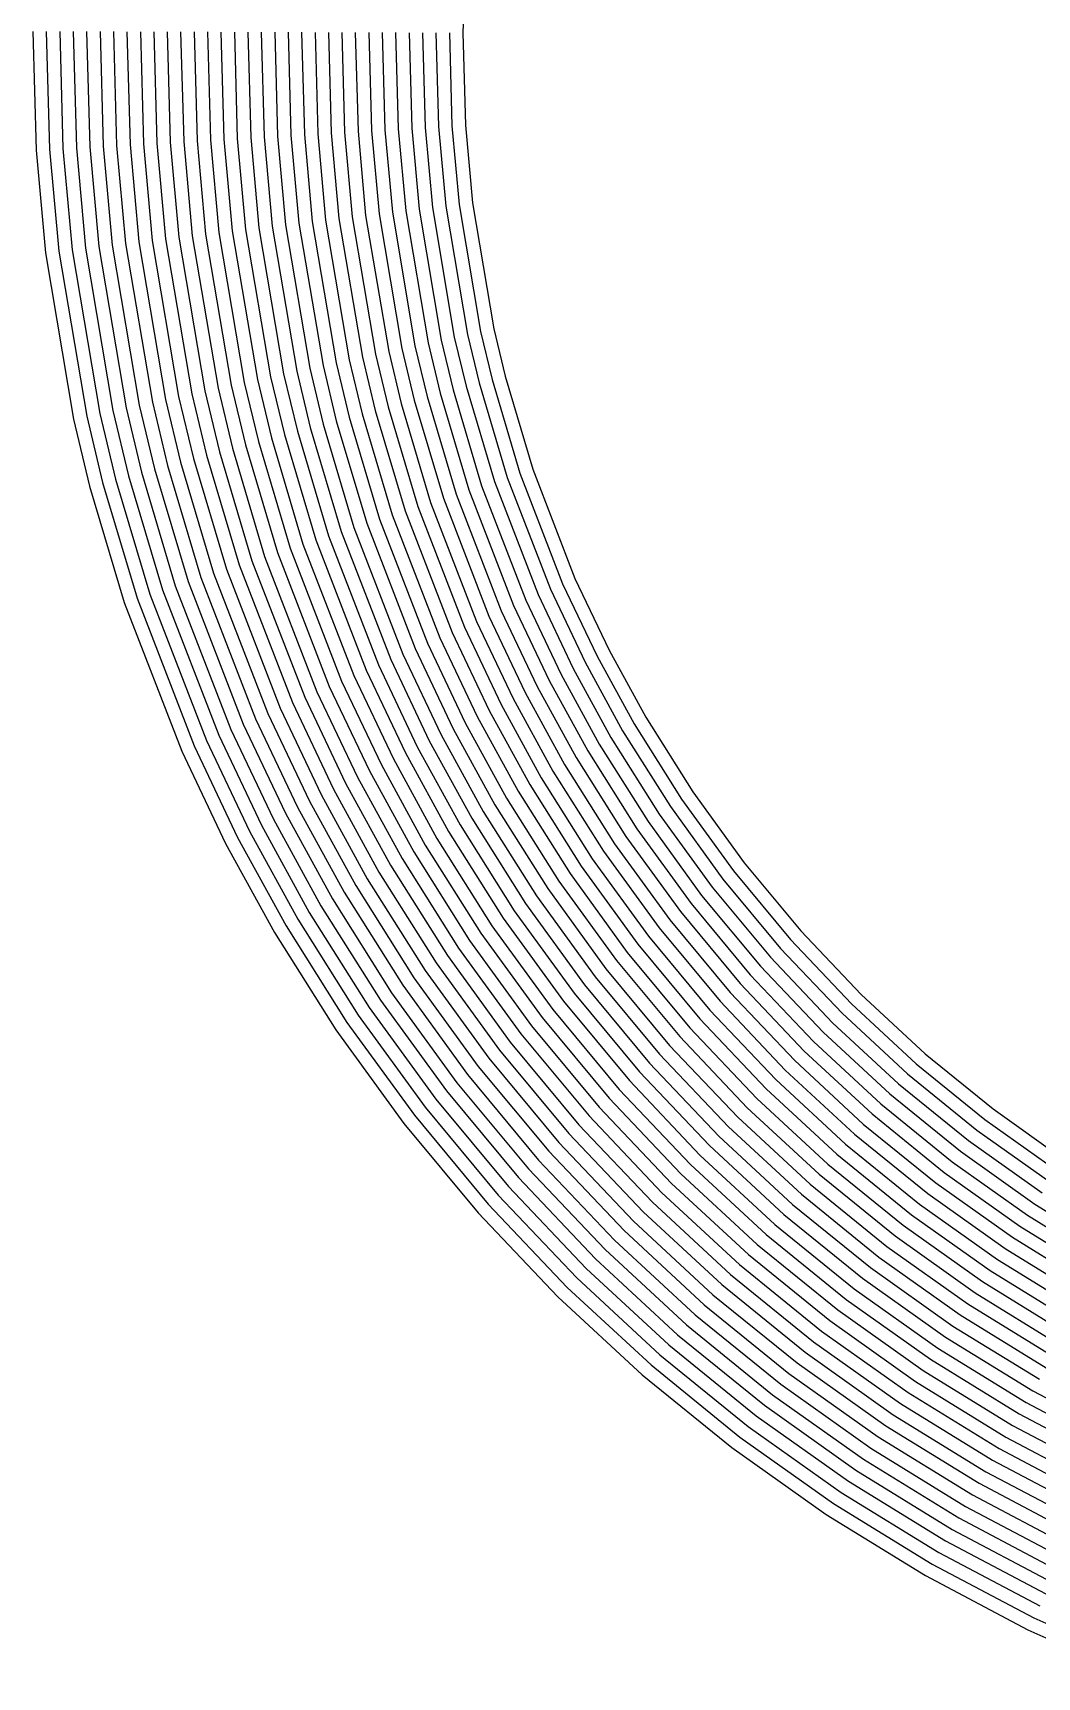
# Model space of a CAD drawing. Header units: metres. Extents: x -19 to 19, y -19.6 to 19.6.
# Drawn here: x -13.984 to -11.741, y -19.33 to -15.658 of the extents above; entities that cross this region are included whole.
import ezdxf

# ---------------------------------------------------------------- set-up
doc = ezdxf.new("R2010")
doc.units = ezdxf.units.M

msp = doc.modelspace()

# ---------------------------------------------------------------- linework, layer by layer
for p, q in [((-13.017939, -15.49101, -0.183986), (-13.023773, -15.658492, -0.2023)), ((-13.984226, -15.654987, -0.201885), (-13.976949, -15.920203, -0.231305)), ((-13.954211, -15.655096, -0.201898), (-13.946986, -15.918456, -0.231112)), ((-13.924197, -15.655206, -0.201911), (-13.917023, -15.916709, -0.230918)), ((-13.894183, -15.655315, -0.201923), (-13.88706, -15.914962, -0.230724)), ((-13.864169, -15.655425, -0.201936), (-13.857096, -15.913215, -0.230531)), ((-13.834155, -15.655534, -0.201949), (-13.827133, -15.911468, -0.230337)), ((-13.804141, -15.655644, -0.201962), (-13.79717, -15.909721, -0.230143)), ((-13.774126, -15.655753, -0.201975), (-13.767207, -15.907975, -0.229949)), ((-13.744112, -15.655863, -0.201988), (-13.737244, -15.906228, -0.229756)), ((-13.714098, -15.655973, -0.202001), (-13.70728, -15.904481, -0.229562)), ((-13.684084, -15.656082, -0.202014), (-13.677317, -15.902734, -0.229368)), ((-13.65407, -15.656192, -0.202027), (-13.647354, -15.900987, -0.229175)), ((-13.624056, -15.656301, -0.20204), (-13.617391, -15.89924, -0.228981)), ((-13.594042, -15.656411, -0.202053), (-13.587427, -15.897493, -0.228787)), ((-13.564027, -15.65652, -0.202066), (-13.557464, -15.895746, -0.228594)), ((-13.534013, -15.65663, -0.202079), (-13.527501, -15.893999, -0.2284)), ((-13.503999, -15.656739, -0.202092), (-13.497538, -15.892252, -0.228206)), ((-13.473985, -15.656849, -0.202105), (-13.467575, -15.890505, -0.228012)), ((-13.443971, -15.656958, -0.202118), (-13.437611, -15.888758, -0.227819)), ((-13.413957, -15.657068, -0.202131), (-13.407648, -15.887012, -0.227625)), ((-13.383942, -15.657177, -0.202144), (-13.377685, -15.885265, -0.227431)), ((-13.353928, -15.657287, -0.202157), (-13.347722, -15.883518, -0.227238)), ((-13.323914, -15.657396, -0.20217), (-13.317758, -15.881771, -0.227044)), ((-13.2939, -15.657506, -0.202183), (-13.287795, -15.880024, -0.22685)), ((-13.263886, -15.657615, -0.202196), (-13.257832, -15.878277, -0.226656)), ((-13.233872, -15.657725, -0.202209), (-13.227869, -15.87653, -0.226463)), ((-13.203857, -15.657835, -0.202222), (-13.197906, -15.874783, -0.226269)), ((-13.173843, -15.657944, -0.202235), (-13.167942, -15.873036, -0.226075)), ((-13.143829, -15.658054, -0.202248), (-13.137979, -15.871289, -0.225882)), ((-13.113815, -15.658163, -0.202261), (-13.108016, -15.869542, -0.225688)), ((-13.083801, -15.658273, -0.202274), (-13.078053, -15.867796, -0.225494)), ((-13.053787, -15.658382, -0.202287), (-13.048089, -15.866049, -0.225301)), ((-13.023773, -15.658492, -0.2023), (-13.018126, -15.864302, -0.225107)), ((-13.617391, -15.89924, -0.228981), (-13.598462, -16.10785, -0.25245)), ((-13.587427, -15.897493, -0.228787), (-13.568657, -16.104363, -0.252058)), ((-13.557464, -15.895746, -0.228594), (-13.538852, -16.100876, -0.251666)), ((-13.527501, -15.893999, -0.2284), (-13.509047, -16.097388, -0.251275)), ((-13.497538, -15.892252, -0.228206), (-13.479241, -16.093901, -0.250883)), ((-13.467575, -15.890505, -0.228012), (-13.449436, -16.090414, -0.250491)), ((-13.437611, -15.888758, -0.227819), (-13.419631, -16.086927, -0.250099)), ((-13.407648, -15.887012, -0.227625), (-13.389825, -16.08344, -0.249708)), ((-13.377685, -15.885265, -0.227431), (-13.36002, -16.079953, -0.249316)), ((-13.347722, -15.883518, -0.227238), (-13.330215, -16.076465, -0.248924)), ((-13.317758, -15.881771, -0.227044), (-13.300409, -16.072978, -0.248532)), ((-13.287795, -15.880024, -0.22685), (-13.270604, -16.069491, -0.248141)), ((-13.257832, -15.878277, -0.226656), (-13.240799, -16.066004, -0.247749)), ((-13.227869, -15.87653, -0.226463), (-13.210994, -16.062517, -0.247357)), ((-13.197906, -15.874783, -0.226269), (-13.181188, -16.059029, -0.246965)), ((-13.167942, -15.873036, -0.226075), (-13.151383, -16.055542, -0.246574)), ((-13.137979, -15.871289, -0.225882), (-13.121578, -16.052055, -0.246182)), ((-13.108016, -15.869542, -0.225688), (-13.091772, -16.048568, -0.24579)), ((-13.078053, -15.867796, -0.225494), (-13.061967, -16.045081, -0.245398)), ((-13.048089, -15.866049, -0.225301), (-13.032162, -16.041594, -0.245007)), ((-13.018126, -15.864302, -0.225107), (-13.002356, -16.038106, -0.244615)), ((-13.976949, -15.920203, -0.231305), (-13.956126, -16.149696, -0.257151)), ((-13.946986, -15.918456, -0.231112), (-13.926321, -16.146209, -0.256759)), ((-13.917023, -15.916709, -0.230918), (-13.896515, -16.142722, -0.256368)), ((-13.88706, -15.914962, -0.230724), (-13.86671, -16.139234, -0.255976)), ((-13.857096, -15.913215, -0.230531), (-13.836905, -16.135747, -0.255584)), ((-13.827133, -15.911468, -0.230337), (-13.8071, -16.13226, -0.255192)), ((-13.79717, -15.909721, -0.230143), (-13.777294, -16.128773, -0.2548)), ((-13.767207, -15.907975, -0.229949), (-13.747489, -16.125286, -0.254409)), ((-13.737244, -15.906228, -0.229756), (-13.717684, -16.121799, -0.254017)), ((-13.70728, -15.904481, -0.229562), (-13.687878, -16.118311, -0.253625)), ((-13.677317, -15.902734, -0.229368), (-13.658073, -16.114824, -0.253233)), ((-13.647354, -15.900987, -0.229175), (-13.628268, -16.111337, -0.252842)), ((-13.061967, -16.045081, -0.245398), (-13.013386, -16.331983, -0.277998)), ((-13.032162, -16.041594, -0.245007), (-12.984057, -16.325683, -0.277274)), ((-13.002356, -16.038106, -0.244615), (-12.954728, -16.319383, -0.27655)), ((-13.36002, -16.079953, -0.249316), (-13.306674, -16.394978, -0.28524)), ((-13.330215, -16.076465, -0.248924), (-13.277346, -16.388679, -0.284516)), ((-13.300409, -16.072978, -0.248532), (-13.248017, -16.382379, -0.283792)), ((-13.270604, -16.069491, -0.248141), (-13.218688, -16.37608, -0.283068)), ((-13.240799, -16.066004, -0.247749), (-13.189359, -16.36978, -0.282343)), ((-13.210994, -16.062517, -0.247357), (-13.16003, -16.36348, -0.281619)), ((-13.181188, -16.059029, -0.246965), (-13.130701, -16.357181, -0.280895)), ((-13.151383, -16.055542, -0.246574), (-13.101372, -16.350881, -0.280171)), ((-13.121578, -16.052055, -0.246182), (-13.072044, -16.344582, -0.279447)), ((-13.091772, -16.048568, -0.24579), (-13.042715, -16.338282, -0.278722)), ((-13.687878, -16.118311, -0.253625), (-13.629292, -16.464274, -0.293206)), ((-13.658073, -16.114824, -0.253233), (-13.599963, -16.457974, -0.292482)), ((-13.628268, -16.111337, -0.252842), (-13.570634, -16.451675, -0.291758)), ((-13.598462, -16.10785, -0.25245), (-13.541305, -16.445375, -0.291034)), ((-13.568657, -16.104363, -0.252058), (-13.511976, -16.439075, -0.29031)), ((-13.538852, -16.100876, -0.251666), (-13.482648, -16.432776, -0.289585)), ((-13.509047, -16.097388, -0.251275), (-13.453319, -16.426476, -0.288861)), ((-13.479241, -16.093901, -0.250883), (-13.42399, -16.420177, -0.288137)), ((-13.449436, -16.090414, -0.250491), (-13.394661, -16.413877, -0.287413)), ((-13.419631, -16.086927, -0.250099), (-13.365332, -16.407577, -0.286689)), ((-13.389825, -16.08344, -0.249708), (-13.336003, -16.401278, -0.285964)), ((-13.956126, -16.149696, -0.257151), (-13.893252, -16.52097, -0.299724)), ((-13.926321, -16.146209, -0.256759), (-13.863923, -16.51467, -0.299)), ((-13.896515, -16.142722, -0.256368), (-13.834594, -16.508371, -0.298276)), ((-13.86671, -16.139234, -0.255976), (-13.805265, -16.502071, -0.297552)), ((-13.836905, -16.135747, -0.255584), (-13.775936, -16.495772, -0.296827)), ((-13.8071, -16.13226, -0.255192), (-13.746607, -16.489472, -0.296103)), ((-13.777294, -16.128773, -0.2548), (-13.717278, -16.483172, -0.295379)), ((-13.747489, -16.125286, -0.254409), (-13.68795, -16.476873, -0.294655)), ((-13.717684, -16.121799, -0.254017), (-13.658621, -16.470573, -0.293931)), ((-13.042715, -16.338282, -0.278722), (-13.016472, -16.447769, -0.291319)), ((-13.013386, -16.331983, -0.277998), (-12.987474, -16.440087, -0.290429)), ((-12.984057, -16.325683, -0.277274), (-12.958477, -16.432405, -0.289538)), ((-12.954728, -16.319383, -0.27655), (-12.92948, -16.424723, -0.288648)), ((-13.218688, -16.37608, -0.283068), (-13.190456, -16.49386, -0.296662)), ((-13.189359, -16.36978, -0.282343), (-13.161458, -16.486178, -0.295771)), ((-13.16003, -16.36348, -0.281619), (-13.132461, -16.478496, -0.294881)), ((-13.130701, -16.357181, -0.280895), (-13.103464, -16.470814, -0.29399)), ((-13.101372, -16.350881, -0.280171), (-13.074466, -16.463132, -0.2931)), ((-13.072044, -16.344582, -0.279447), (-13.045469, -16.455451, -0.292209)), ((-13.365332, -16.407577, -0.286689), (-13.335442, -16.532269, -0.301114)), ((-13.336003, -16.401278, -0.285964), (-13.306445, -16.524587, -0.300223)), ((-13.306674, -16.394978, -0.28524), (-13.277448, -16.516906, -0.299333)), ((-13.277346, -16.388679, -0.284516), (-13.24845, -16.509224, -0.298442)), ((-13.248017, -16.382379, -0.283792), (-13.219453, -16.501542, -0.297552)), ((-13.541305, -16.445375, -0.291034), (-13.509426, -16.578361, -0.306456)), ((-13.511976, -16.439075, -0.29031), (-13.480429, -16.570679, -0.305566)), ((-13.482648, -16.432776, -0.289585), (-13.451432, -16.562997, -0.304675)), ((-13.453319, -16.426476, -0.288861), (-13.422434, -16.555315, -0.303785)), ((-13.42399, -16.420177, -0.288137), (-13.393437, -16.547633, -0.302894)), ((-13.394661, -16.413877, -0.287413), (-13.36444, -16.539951, -0.302004)), ((-13.016472, -16.447769, -0.291319), (-12.953202, -16.660323, -0.316017)), ((-12.987474, -16.440087, -0.290429), (-12.924689, -16.651017, -0.314923)), ((-12.958477, -16.432405, -0.289538), (-12.896175, -16.641712, -0.313829)), ((-12.92948, -16.424723, -0.288648), (-12.867662, -16.632406, -0.312735)), ((-13.717278, -16.483172, -0.295379), (-13.68341, -16.624452, -0.311799)), ((-13.68795, -16.476873, -0.294655), (-13.654413, -16.61677, -0.310908)), ((-13.658621, -16.470573, -0.293931), (-13.625416, -16.609088, -0.310018)), ((-13.629292, -16.464274, -0.293206), (-13.596418, -16.601406, -0.309127)), ((-13.599963, -16.457974, -0.292482), (-13.567421, -16.593724, -0.308237)), ((-13.570634, -16.451675, -0.291758), (-13.538424, -16.586043, -0.307347)), ((-13.161458, -16.486178, -0.295771), (-13.09577, -16.706852, -0.321485)), ((-13.132461, -16.478496, -0.294881), (-13.067256, -16.697546, -0.320392)), ((-13.103464, -16.470814, -0.29399), (-13.038743, -16.68824, -0.319298)), ((-13.074466, -16.463132, -0.2931), (-13.010229, -16.678935, -0.318204)), ((-13.045469, -16.455451, -0.292209), (-12.981716, -16.669629, -0.31711)), ((-13.893252, -16.52097, -0.299724), (-13.857394, -16.670543, -0.317141)), ((-13.863923, -16.51467, -0.299), (-13.828397, -16.662861, -0.316251)), ((-13.834594, -16.508371, -0.298276), (-13.7994, -16.65518, -0.31536)), ((-13.805265, -16.502071, -0.297552), (-13.770402, -16.647498, -0.31447)), ((-13.775936, -16.495772, -0.296827), (-13.741405, -16.639816, -0.313579)), ((-13.746607, -16.489472, -0.296103), (-13.712408, -16.632134, -0.312689)), ((-13.277448, -16.516906, -0.299333), (-13.209824, -16.744075, -0.32586)), ((-13.24845, -16.509224, -0.298442), (-13.18131, -16.734769, -0.324767)), ((-13.219453, -16.501542, -0.297552), (-13.152797, -16.725463, -0.323673)), ((-13.190456, -16.49386, -0.296662), (-13.124283, -16.716157, -0.322579)), ((-13.422434, -16.555315, -0.303785), (-13.352391, -16.790603, -0.331329)), ((-13.393437, -16.547633, -0.302894), (-13.323877, -16.781298, -0.330235)), ((-13.36444, -16.539951, -0.302004), (-13.295364, -16.771992, -0.329142)), ((-13.335442, -16.532269, -0.301114), (-13.26685, -16.762686, -0.328048)), ((-13.306445, -16.524587, -0.300223), (-13.238337, -16.75338, -0.326954)), ((-13.567421, -16.593724, -0.308237), (-13.494958, -16.837132, -0.336798)), ((-13.538424, -16.586043, -0.307347), (-13.466445, -16.827826, -0.335704)), ((-13.509426, -16.578361, -0.306456), (-13.437931, -16.81852, -0.334611)), ((-13.480429, -16.570679, -0.305566), (-13.409418, -16.809215, -0.333517)), ((-13.451432, -16.562997, -0.304675), (-13.380904, -16.799909, -0.332423)), ((-13.712408, -16.632134, -0.312689), (-13.637526, -16.883661, -0.342267)), ((-13.68341, -16.624452, -0.311799), (-13.609012, -16.874355, -0.341173)), ((-13.654413, -16.61677, -0.310908), (-13.580499, -16.865049, -0.340079)), ((-13.625416, -16.609088, -0.310018), (-13.551985, -16.855743, -0.338986)), ((-13.596418, -16.601406, -0.309127), (-13.523472, -16.846438, -0.337892)), ((-12.867662, -16.632406, -0.312735), (-12.773308, -16.876845, -0.341477)), ((-13.857394, -16.670543, -0.317141), (-13.780093, -16.930189, -0.347736)), ((-13.828397, -16.662861, -0.316251), (-13.75158, -16.920884, -0.346642)), ((-13.7994, -16.65518, -0.31536), (-13.723066, -16.911578, -0.345548)), ((-13.770402, -16.647498, -0.31447), (-13.694553, -16.902272, -0.344454)), ((-13.741405, -16.639816, -0.313579), (-13.666039, -16.892966, -0.343361)), ((-12.981716, -16.669629, -0.31711), (-12.883074, -16.925073, -0.347297)), ((-12.953202, -16.660323, -0.316017), (-12.855632, -16.913015, -0.345853)), ((-12.924689, -16.651017, -0.314923), (-12.828191, -16.900958, -0.344394)), ((-12.896175, -16.641712, -0.313829), (-12.800749, -16.888902, -0.342936)), ((-13.09577, -16.706852, -0.321485), (-12.992839, -16.973309, -0.353053)), ((-13.067256, -16.697546, -0.320392), (-12.965398, -16.96125, -0.351614)), ((-13.038743, -16.68824, -0.319298), (-12.937957, -16.949191, -0.350175)), ((-13.010229, -16.678935, -0.318204), (-12.910515, -16.937132, -0.348736)), ((-13.209824, -16.744075, -0.32586), (-13.102605, -17.021544, -0.35881)), ((-13.18131, -16.734769, -0.324767), (-13.075164, -17.009485, -0.357371)), ((-13.152797, -16.725463, -0.323673), (-13.047722, -16.997426, -0.355932)), ((-13.124283, -16.716157, -0.322579), (-13.020281, -16.985368, -0.354493)), ((-13.295364, -16.771992, -0.329142), (-13.184929, -17.057721, -0.363127)), ((-13.26685, -16.762686, -0.328048), (-13.157488, -17.045662, -0.361688)), ((-13.238337, -16.75338, -0.326954), (-13.130047, -17.033603, -0.360249)), ((-13.409418, -16.809215, -0.333517), (-13.294695, -17.105956, -0.368884)), ((-13.380904, -16.799909, -0.332423), (-13.267254, -17.093898, -0.367444)), ((-13.352391, -16.790603, -0.331329), (-13.239812, -17.081839, -0.366005)), ((-13.323877, -16.781298, -0.330235), (-13.212371, -17.06978, -0.364566)), ((-13.523472, -16.846438, -0.337892), (-13.404461, -17.154192, -0.37464)), ((-13.494958, -16.837132, -0.336798), (-13.37702, -17.142133, -0.373201)), ((-13.466445, -16.827826, -0.335704), (-13.349578, -17.130074, -0.371762)), ((-13.437931, -16.81852, -0.334611), (-13.322137, -17.118015, -0.370323)), ((-13.637526, -16.883661, -0.342267), (-13.514227, -17.202428, -0.380396)), ((-13.609012, -16.874355, -0.341173), (-13.486785, -17.190369, -0.378957)), ((-13.580499, -16.865049, -0.340079), (-13.459344, -17.17831, -0.377518)), ((-13.551985, -16.855743, -0.338986), (-13.431902, -17.166251, -0.376079)), ((-12.800749, -16.888902, -0.342936), (-12.723917, -17.050674, -0.362165)), ((-12.773308, -16.876845, -0.341477), (-12.697151, -17.037195, -0.360537)), ((-13.75158, -16.920884, -0.346642), (-13.623992, -17.250663, -0.386153)), ((-13.723066, -16.911578, -0.345548), (-13.596551, -17.238604, -0.384714)), ((-13.694553, -16.902272, -0.344454), (-13.56911, -17.226545, -0.383275)), ((-13.666039, -16.892966, -0.343361), (-13.541668, -17.214486, -0.381835)), ((-12.883074, -16.925073, -0.347297), (-12.804215, -17.091112, -0.367049)), ((-12.855632, -16.913015, -0.345853), (-12.777449, -17.077632, -0.365421)), ((-12.828191, -16.900958, -0.344394), (-12.750683, -17.064153, -0.363793)), ((-13.780093, -16.930189, -0.347736), (-13.651434, -17.262722, -0.387592)), ((-12.965398, -16.96125, -0.351614), (-12.884512, -17.131549, -0.371933)), ((-12.937957, -16.949191, -0.350175), (-12.857746, -17.11807, -0.370305)), ((-12.910515, -16.937132, -0.348736), (-12.83098, -17.104591, -0.368677)), ((-13.047722, -16.997426, -0.355932), (-12.96481, -17.171986, -0.376817)), ((-13.020281, -16.985368, -0.354493), (-12.938044, -17.158507, -0.375189)), ((-12.992839, -16.973309, -0.353053), (-12.911278, -17.145028, -0.373561)), ((-13.130047, -17.033603, -0.360249), (-13.045107, -17.212423, -0.381701)), ((-13.102605, -17.021544, -0.35881), (-13.018341, -17.198944, -0.380073)), ((-13.075164, -17.009485, -0.357371), (-12.991575, -17.185465, -0.378445)), ((-12.697151, -17.037195, -0.360537), (-12.615199, -17.186789, -0.378479)), ((-13.212371, -17.06978, -0.364566), (-13.125404, -17.25286, -0.386586)), ((-13.184929, -17.057721, -0.363127), (-13.098639, -17.239381, -0.384958)), ((-13.157488, -17.045662, -0.361688), (-13.071873, -17.225902, -0.38333)), ((-12.750683, -17.064153, -0.363793), (-12.667029, -17.216847, -0.382146)), ((-12.723917, -17.050674, -0.362165), (-12.641114, -17.201818, -0.380312)), ((-13.294695, -17.105956, -0.368884), (-13.205702, -17.293297, -0.39147)), ((-13.267254, -17.093898, -0.367444), (-13.178936, -17.279818, -0.389842)), ((-13.239812, -17.081839, -0.366005), (-13.15217, -17.266339, -0.388214)), ((-12.83098, -17.104591, -0.368677), (-12.744775, -17.261935, -0.387647)), ((-12.804215, -17.091112, -0.367049), (-12.71886, -17.246906, -0.385813)), ((-12.777449, -17.077632, -0.365421), (-12.692944, -17.231877, -0.38398)), ((-13.37702, -17.142133, -0.373201), (-13.285999, -17.333734, -0.396354)), ((-13.349578, -17.130074, -0.371762), (-13.259233, -17.320255, -0.394726)), ((-13.322137, -17.118015, -0.370323), (-13.232468, -17.306776, -0.393098)), ((-12.911278, -17.145028, -0.373561), (-12.822521, -17.307023, -0.393148)), ((-12.884512, -17.131549, -0.371933), (-12.796606, -17.291994, -0.391314)), ((-12.857746, -17.11807, -0.370305), (-12.77069, -17.276964, -0.38948)), ((-13.459344, -17.17831, -0.377518), (-13.366297, -17.374171, -0.401238)), ((-13.431902, -17.166251, -0.376079), (-13.339531, -17.360692, -0.39961)), ((-13.404461, -17.154192, -0.37464), (-13.312765, -17.347213, -0.397982)), ((-12.96481, -17.171986, -0.376817), (-12.874351, -17.337081, -0.396815)), ((-12.938044, -17.158507, -0.375189), (-12.848436, -17.322052, -0.394981)), ((-13.541668, -17.214486, -0.381835), (-13.446594, -17.414609, -0.406122)), ((-13.514227, -17.202428, -0.380396), (-13.419828, -17.40113, -0.404494)), ((-13.486785, -17.190369, -0.378957), (-13.393063, -17.38765, -0.402866)), ((-13.045107, -17.212423, -0.381701), (-12.952097, -17.382169, -0.402316)), ((-13.018341, -17.198944, -0.380073), (-12.926182, -17.36714, -0.400482)), ((-12.991575, -17.185465, -0.378445), (-12.900267, -17.352111, -0.398648)), ((-12.667029, -17.216847, -0.382146), (-12.560085, -17.386441, -0.402706)), ((-12.641114, -17.201818, -0.380312), (-12.535175, -17.369822, -0.400655)), ((-12.615199, -17.186789, -0.378479), (-12.510265, -17.353202, -0.398605)), ((-13.623992, -17.250663, -0.386153), (-13.526892, -17.455046, -0.411006)), ((-13.596551, -17.238604, -0.384714), (-13.500126, -17.441567, -0.409378)), ((-13.56911, -17.226545, -0.383275), (-13.47336, -17.428088, -0.40775)), ((-13.125404, -17.25286, -0.386586), (-13.029843, -17.427257, -0.407816)), ((-13.098639, -17.239381, -0.384958), (-13.003928, -17.412228, -0.405983)), ((-13.071873, -17.225902, -0.38333), (-12.978012, -17.397198, -0.404149)), ((-12.71886, -17.246906, -0.385813), (-12.609906, -17.419681, -0.406806)), ((-12.692944, -17.231877, -0.38398), (-12.584996, -17.403061, -0.404756)), ((-13.651434, -17.262722, -0.387592), (-13.553657, -17.468525, -0.412635)), ((-13.205702, -17.293297, -0.39147), (-13.107589, -17.472345, -0.413317)), ((-13.178936, -17.279818, -0.389842), (-13.081674, -17.457315, -0.411484)), ((-13.15217, -17.266339, -0.388214), (-13.055758, -17.442286, -0.40965)), ((-12.796606, -17.291994, -0.391314), (-12.684637, -17.469541, -0.412956)), ((-12.77069, -17.276964, -0.38948), (-12.659727, -17.452921, -0.410906)), ((-12.744775, -17.261935, -0.387647), (-12.634817, -17.436301, -0.408856)), ((-13.259233, -17.320255, -0.394726), (-13.159419, -17.502403, -0.416985)), ((-13.232468, -17.306776, -0.393098), (-13.133504, -17.487374, -0.415151)), ((-12.848436, -17.322052, -0.394981), (-12.734458, -17.502781, -0.417056)), ((-12.822521, -17.307023, -0.393148), (-12.709548, -17.486161, -0.415006)), ((-13.339531, -17.360692, -0.39961), (-13.237165, -17.547491, -0.422485)), ((-13.312765, -17.347213, -0.397982), (-13.21125, -17.532462, -0.420652)), ((-13.285999, -17.333734, -0.396354), (-13.185335, -17.517432, -0.418818)), ((-12.926182, -17.36714, -0.400482), (-12.809189, -17.552641, -0.423206)), ((-12.900267, -17.352111, -0.398648), (-12.784279, -17.536021, -0.421156)), ((-12.874351, -17.337081, -0.396815), (-12.759369, -17.519401, -0.419106)), ((-12.510265, -17.353202, -0.398605), (-12.395122, -17.511818, -0.41799)), ((-13.419828, -17.40113, -0.404494), (-13.314911, -17.592579, -0.427986)), ((-13.393063, -17.38765, -0.402866), (-13.288996, -17.577549, -0.426153)), ((-13.366297, -17.374171, -0.401238), (-13.26308, -17.56252, -0.424319)), ((-12.978012, -17.397198, -0.404149), (-12.85901, -17.585881, -0.427307)), ((-12.952097, -17.382169, -0.402316), (-12.8341, -17.569261, -0.425257)), ((-12.584996, -17.403061, -0.404756), (-12.46642, -17.5664, -0.424791)), ((-12.560085, -17.386441, -0.402706), (-12.442654, -17.548206, -0.422524)), ((-12.535175, -17.369822, -0.400655), (-12.418888, -17.530012, -0.420257)), ((-13.500126, -17.441567, -0.409378), (-13.392657, -17.637666, -0.433487)), ((-13.47336, -17.428088, -0.40775), (-13.366741, -17.622637, -0.431653)), ((-13.446594, -17.414609, -0.406122), (-13.340826, -17.607608, -0.42982)), ((-13.029843, -17.427257, -0.407816), (-12.908831, -17.619121, -0.431407)), ((-13.003928, -17.412228, -0.405983), (-12.883921, -17.602501, -0.429357)), ((-12.634817, -17.436301, -0.408856), (-12.513951, -17.602787, -0.429324)), ((-12.609906, -17.419681, -0.406806), (-12.490186, -17.584593, -0.427058)), ((-13.553657, -17.468525, -0.412635), (-13.444487, -17.667725, -0.437154)), ((-13.526892, -17.455046, -0.411006), (-13.418572, -17.652696, -0.435321)), ((-13.107589, -17.472345, -0.413317), (-12.983562, -17.668981, -0.437557)), ((-13.081674, -17.457315, -0.411484), (-12.958652, -17.652361, -0.435507)), ((-13.055758, -17.442286, -0.40965), (-12.933741, -17.635741, -0.433457)), ((-12.684637, -17.469541, -0.412956), (-12.561483, -17.639174, -0.433858)), ((-12.659727, -17.452921, -0.410906), (-12.537717, -17.620981, -0.431591)), ((-13.159419, -17.502403, -0.416985), (-13.033383, -17.70222, -0.441657)), ((-13.133504, -17.487374, -0.415151), (-13.008473, -17.6856, -0.439607)), ((-12.734458, -17.502781, -0.417056), (-12.609015, -17.675562, -0.438392)), ((-12.709548, -17.486161, -0.415006), (-12.585249, -17.657368, -0.436125)), ((-12.395122, -17.511818, -0.41799), (-12.268951, -17.663604, -0.4367)), ((-13.237165, -17.547491, -0.422485), (-13.108114, -17.75208, -0.447808)), ((-13.21125, -17.532462, -0.420652), (-13.083204, -17.73546, -0.445758)), ((-13.185335, -17.517432, -0.418818), (-13.058293, -17.71884, -0.443707)), ((-12.784279, -17.536021, -0.421156), (-12.656546, -17.711949, -0.442926)), ((-12.759369, -17.519401, -0.419106), (-12.63278, -17.693755, -0.440659)), ((-12.442654, -17.548206, -0.422524), (-12.313985, -17.70299, -0.441655)), ((-12.418888, -17.530012, -0.420257), (-12.291468, -17.683297, -0.439178)), ((-13.288996, -17.577549, -0.426153), (-13.157935, -17.78532, -0.451908)), ((-13.26308, -17.56252, -0.424319), (-13.133024, -17.7687, -0.449858)), ((-12.85901, -17.585881, -0.427307), (-12.727844, -17.76653, -0.449727)), ((-12.8341, -17.569261, -0.425257), (-12.704078, -17.748337, -0.44746)), ((-12.809189, -17.552641, -0.423206), (-12.680312, -17.730143, -0.445193)), ((-12.490186, -17.584593, -0.427058), (-12.359019, -17.742376, -0.44661)), ((-12.46642, -17.5664, -0.424791), (-12.336502, -17.722683, -0.444132)), ((-13.366741, -17.622637, -0.431653), (-13.232666, -17.83518, -0.458058)), ((-13.340826, -17.607608, -0.42982), (-13.207756, -17.81856, -0.456008)), ((-13.314911, -17.592579, -0.427986), (-13.182845, -17.80194, -0.453958)), ((-12.908831, -17.619121, -0.431407), (-12.775375, -17.802918, -0.454261)), ((-12.883921, -17.602501, -0.429357), (-12.751609, -17.784724, -0.451994)), ((-12.537717, -17.620981, -0.431591), (-12.404053, -17.781761, -0.451564)), ((-12.513951, -17.602787, -0.429324), (-12.381536, -17.762069, -0.449087)), ((-13.418572, -17.652696, -0.435321), (-13.282487, -17.86842, -0.462158)), ((-13.392657, -17.637666, -0.433487), (-13.257576, -17.8518, -0.460108)), ((-12.958652, -17.652361, -0.435507), (-12.822907, -17.839305, -0.458795)), ((-12.933741, -17.635741, -0.433457), (-12.799141, -17.821111, -0.456528)), ((-12.585249, -17.657368, -0.436125), (-12.449087, -17.821147, -0.456519)), ((-12.561483, -17.639174, -0.433858), (-12.42657, -17.801454, -0.454041)), ((-13.444487, -17.667725, -0.437154), (-13.307397, -17.88504, -0.464208)), ((-13.008473, -17.6856, -0.439607), (-12.870438, -17.875693, -0.463328)), ((-12.983562, -17.668981, -0.437557), (-12.846673, -17.857499, -0.461061)), ((-12.63278, -17.693755, -0.440659), (-12.494121, -17.860533, -0.461473)), ((-12.609015, -17.675562, -0.438392), (-12.471604, -17.84084, -0.458996)), ((-12.291468, -17.683297, -0.439178), (-12.15529, -17.826864, -0.457026)), ((-12.268951, -17.663604, -0.4367), (-12.134114, -17.805761, -0.454347)), ((-13.083204, -17.73546, -0.445758), (-12.941736, -17.930274, -0.470129)), ((-13.058293, -17.71884, -0.443707), (-12.91797, -17.91208, -0.467862)), ((-13.033383, -17.70222, -0.441657), (-12.894204, -17.893886, -0.465595)), ((-12.680312, -17.730143, -0.445193), (-12.539155, -17.899919, -0.466428)), ((-12.656546, -17.711949, -0.442926), (-12.516638, -17.880226, -0.46395)), ((-12.336502, -17.722683, -0.444132), (-12.197642, -17.869071, -0.462384)), ((-12.313985, -17.70299, -0.441655), (-12.176466, -17.847968, -0.459705)), ((-13.133024, -17.7687, -0.449858), (-12.989268, -17.966661, -0.474663)), ((-13.108114, -17.75208, -0.447808), (-12.965502, -17.948467, -0.472396)), ((-12.727844, -17.76653, -0.449727), (-12.584189, -17.939304, -0.471382)), ((-12.704078, -17.748337, -0.44746), (-12.561672, -17.919612, -0.468905)), ((-12.381536, -17.762069, -0.449087), (-12.239995, -17.911277, -0.467741)), ((-12.359019, -17.742376, -0.44661), (-12.218819, -17.890174, -0.465062)), ((-13.182845, -17.80194, -0.453958), (-13.036799, -18.003049, -0.479197)), ((-13.157935, -17.78532, -0.451908), (-13.013033, -17.984855, -0.47693)), ((-12.775375, -17.802918, -0.454261), (-12.629223, -17.97869, -0.476337)), ((-12.751609, -17.784724, -0.451994), (-12.606706, -17.958997, -0.473859)), ((-12.42657, -17.801454, -0.454041), (-12.282347, -17.953483, -0.473099)), ((-12.404053, -17.781761, -0.451564), (-12.261171, -17.93238, -0.47042)), ((-12.134114, -17.805761, -0.454347), (-11.990896, -17.938315, -0.470947)), ((-13.232666, -17.83518, -0.458058), (-13.084331, -18.039436, -0.483731)), ((-13.207756, -17.81856, -0.456008), (-13.060565, -18.021242, -0.481464)), ((-12.822907, -17.839305, -0.458795), (-12.674257, -18.018076, -0.481291)), ((-12.799141, -17.821111, -0.456528), (-12.65174, -17.998383, -0.478814)), ((-12.471604, -17.84084, -0.458996), (-12.3247, -17.99569, -0.478457)), ((-12.449087, -17.821147, -0.456519), (-12.303523, -17.974586, -0.475778)), ((-12.15529, -17.826864, -0.457026), (-12.010647, -17.960734, -0.473816)), ((-13.282487, -17.86842, -0.462158), (-13.131862, -18.075823, -0.488265)), ((-13.257576, -17.8518, -0.460108), (-13.108097, -18.05763, -0.485998)), ((-12.870438, -17.875693, -0.463328), (-12.719291, -18.057462, -0.486246)), ((-12.846673, -17.857499, -0.461061), (-12.696774, -18.037769, -0.483768)), ((-12.516638, -17.880226, -0.46395), (-12.367052, -18.037896, -0.483815)), ((-12.494121, -17.860533, -0.461473), (-12.345876, -18.016793, -0.481136)), ((-12.197642, -17.869071, -0.462384), (-12.050149, -18.005572, -0.479555)), ((-12.176466, -17.847968, -0.459705), (-12.030398, -17.983153, -0.476686)), ((-13.307397, -17.88504, -0.464208), (-13.155628, -18.094017, -0.490532)), ((-12.91797, -17.91208, -0.467862), (-12.764325, -18.096847, -0.4912)), ((-12.894204, -17.893886, -0.465595), (-12.741808, -18.077155, -0.488723)), ((-12.539155, -17.899919, -0.466428), (-12.388228, -18.058999, -0.486494)), ((-12.239995, -17.911277, -0.467741), (-12.089651, -18.05041, -0.485294)), ((-12.218819, -17.890174, -0.465062), (-12.0699, -18.027991, -0.482425)), ((-12.965502, -17.948467, -0.472396), (-12.809359, -18.136233, -0.496155)), ((-12.941736, -17.930274, -0.470129), (-12.786842, -18.11654, -0.493677)), ((-12.584189, -17.939304, -0.471382), (-12.430581, -18.101205, -0.491852)), ((-12.561672, -17.919612, -0.468905), (-12.409405, -18.080102, -0.489173)), ((-12.282347, -17.953483, -0.473099), (-12.129153, -18.095248, -0.491033)), ((-12.261171, -17.93238, -0.47042), (-12.109402, -18.072829, -0.488163)), ((-11.990896, -17.938315, -0.470947), (-11.839322, -18.061361, -0.48646)), ((-13.013033, -17.984855, -0.47693), (-12.854393, -18.175619, -0.501109)), ((-12.989268, -17.966661, -0.474663), (-12.831876, -18.155926, -0.498632)), ((-12.629223, -17.97869, -0.476337), (-12.472933, -18.143412, -0.49721)), ((-12.606706, -17.958997, -0.473859), (-12.451757, -18.122309, -0.494531)), ((-12.303523, -17.974586, -0.475778), (-12.148904, -18.117667, -0.493902)), ((-12.030398, -17.983153, -0.476686), (-11.875807, -18.108642, -0.492557)), ((-12.010647, -17.960734, -0.473816), (-11.857564, -18.085001, -0.489508)), ((-13.060565, -18.021242, -0.481464), (-12.899427, -18.215005, -0.506064)), ((-13.036799, -18.003049, -0.479197), (-12.87691, -18.195312, -0.503587)), ((-12.674257, -18.018076, -0.481291), (-12.515286, -18.185618, -0.502567)), ((-12.65174, -17.998383, -0.478814), (-12.494109, -18.164515, -0.499889)), ((-12.345876, -18.016793, -0.481136), (-12.188406, -18.162505, -0.499641)), ((-12.3247, -17.99569, -0.478457), (-12.168655, -18.140086, -0.496771)), ((-12.0699, -18.027991, -0.482425), (-11.912292, -18.155923, -0.498654)), ((-12.050149, -18.005572, -0.479555), (-11.894049, -18.132282, -0.495606)), ((-13.108097, -18.05763, -0.485998), (-12.944462, -18.25439, -0.511018)), ((-13.084331, -18.039436, -0.483731), (-12.921945, -18.234698, -0.508541)), ((-12.719291, -18.057462, -0.486246), (-12.557638, -18.227824, -0.507925)), ((-12.696774, -18.037769, -0.483768), (-12.536462, -18.206721, -0.505246)), ((-12.388228, -18.058999, -0.486494), (-12.227908, -18.207343, -0.50538)), ((-12.367052, -18.037896, -0.483815), (-12.208157, -18.184924, -0.50251)), ((-12.089651, -18.05041, -0.485294), (-11.930534, -18.179563, -0.501703)), ((-11.839322, -18.061361, -0.48646), (-11.679324, -18.174853, -0.500856)), ((-13.155628, -18.094017, -0.490532), (-12.989496, -18.293776, -0.515973)), ((-13.131862, -18.075823, -0.488265), (-12.966979, -18.274083, -0.513496)), ((-12.764325, -18.096847, -0.4912), (-12.59999, -18.270031, -0.513283)), ((-12.741808, -18.077155, -0.488723), (-12.578814, -18.248927, -0.510604)), ((-12.430581, -18.101205, -0.491852), (-12.26741, -18.252181, -0.511118)), ((-12.409405, -18.080102, -0.489173), (-12.247659, -18.229762, -0.508249)), ((-12.129153, -18.095248, -0.491033), (-11.967019, -18.226844, -0.507801)), ((-12.109402, -18.072829, -0.488163), (-11.948777, -18.203203, -0.504752)), ((-11.857564, -18.085001, -0.489508), (-11.695975, -18.199619, -0.504072)), ((-12.809359, -18.136233, -0.496155), (-12.642343, -18.312237, -0.518641)), ((-12.786842, -18.11654, -0.493677), (-12.621167, -18.291134, -0.515962)), ((-12.451757, -18.122309, -0.494531), (-12.287161, -18.2746, -0.513988)), ((-12.148904, -18.117667, -0.493902), (-11.985262, -18.250484, -0.510849)), ((-11.894049, -18.132282, -0.495606), (-11.729278, -18.249151, -0.510505)), ((-11.875807, -18.108642, -0.492557), (-11.712627, -18.224385, -0.507288)), ((-12.854393, -18.175619, -0.501109), (-12.684695, -18.354443, -0.523999)), ((-12.831876, -18.155926, -0.498632), (-12.663519, -18.33334, -0.52132)), ((-12.494109, -18.164515, -0.499889), (-12.326663, -18.319439, -0.519726)), ((-12.472933, -18.143412, -0.49721), (-12.306912, -18.29702, -0.516857)), ((-12.188406, -18.162505, -0.499641), (-12.021747, -18.297765, -0.516947)), ((-12.168655, -18.140086, -0.496771), (-12.003504, -18.274125, -0.513898)), ((-11.912292, -18.155923, -0.498654), (-11.745929, -18.273917, -0.513721)), ((-12.87691, -18.195312, -0.503587), (-12.705871, -18.375546, -0.526678)), ((-12.536462, -18.206721, -0.505246), (-12.366165, -18.364277, -0.525465)), ((-12.515286, -18.185618, -0.502567), (-12.346414, -18.341858, -0.522596)), ((-12.227908, -18.207343, -0.50538), (-12.058232, -18.345046, -0.523044)), ((-12.208157, -18.184924, -0.50251), (-12.039989, -18.321405, -0.519996)), ((-11.948777, -18.203203, -0.504752), (-11.779231, -18.323449, -0.520154)), ((-11.930534, -18.179563, -0.501703), (-11.76258, -18.298683, -0.516937)), ((-12.921945, -18.234698, -0.508541), (-12.748224, -18.417753, -0.532036)), ((-12.899427, -18.215005, -0.506064), (-12.727048, -18.396649, -0.529357)), ((-12.578814, -18.248927, -0.510604), (-12.405667, -18.409115, -0.531204)), ((-12.557638, -18.227824, -0.507925), (-12.385916, -18.386696, -0.528334)), ((-12.247659, -18.229762, -0.508249), (-12.076474, -18.368686, -0.526093)), ((-11.967019, -18.226844, -0.507801), (-11.795882, -18.348215, -0.52337)), ((-12.966979, -18.274083, -0.513496), (-12.790576, -18.459959, -0.537394)), ((-12.944462, -18.25439, -0.511018), (-12.7694, -18.438856, -0.534715)), ((-12.59999, -18.270031, -0.513283), (-12.425418, -18.431534, -0.534073)), ((-12.287161, -18.2746, -0.513988), (-12.11296, -18.415967, -0.53219)), ((-12.26741, -18.252181, -0.511118), (-12.094717, -18.392326, -0.529142)), ((-12.003504, -18.274125, -0.513898), (-11.829184, -18.397748, -0.529802)), ((-11.985262, -18.250484, -0.510849), (-11.812533, -18.372982, -0.526586)), ((-11.745929, -18.273917, -0.513721), (-11.570803, -18.381699, -0.527563)), ((-12.989496, -18.293776, -0.515973), (-12.811752, -18.481062, -0.540072)), ((-12.642343, -18.312237, -0.518641), (-12.46492, -18.476372, -0.539812)), ((-12.621167, -18.291134, -0.515962), (-12.445169, -18.453953, -0.536943)), ((-12.326663, -18.319439, -0.519726), (-12.149445, -18.463248, -0.538288)), ((-12.306912, -18.29702, -0.516857), (-12.131202, -18.439607, -0.535239)), ((-12.039989, -18.321405, -0.519996), (-11.862486, -18.44728, -0.536235)), ((-12.021747, -18.297765, -0.516947), (-11.845835, -18.422514, -0.533019)), ((-11.76258, -18.298683, -0.516937), (-11.585787, -18.407489, -0.530934)), ((-12.684695, -18.354443, -0.523999), (-12.504422, -18.52121, -0.545551)), ((-12.663519, -18.33334, -0.52132), (-12.484671, -18.498791, -0.542681)), ((-12.346414, -18.341858, -0.522596), (-12.167687, -18.486888, -0.541337)), ((-12.058232, -18.345046, -0.523044), (-11.879137, -18.472046, -0.539451)), ((-11.795882, -18.348215, -0.52337), (-11.615754, -18.459068, -0.537675)), ((-11.779231, -18.323449, -0.520154), (-11.60077, -18.433278, -0.534304)), ((-12.727048, -18.396649, -0.529357), (-12.543924, -18.566048, -0.551289)), ((-12.705871, -18.375546, -0.526678), (-12.524173, -18.543629, -0.54842)), ((-12.385916, -18.386696, -0.528334), (-12.204172, -18.534169, -0.547434)), ((-12.366165, -18.364277, -0.525465), (-12.18593, -18.510528, -0.544385)), ((-12.094717, -18.392326, -0.529142), (-11.912439, -18.521578, -0.545884)), ((-12.076474, -18.368686, -0.526093), (-11.895788, -18.496812, -0.542668)), ((-11.812533, -18.372982, -0.526586), (-11.630737, -18.484857, -0.541046)), ((-12.748224, -18.417753, -0.532036), (-12.563675, -18.588467, -0.554159)), ((-12.425418, -18.431534, -0.534073), (-12.240657, -18.58145, -0.553532)), ((-12.405667, -18.409115, -0.531204), (-12.222415, -18.557809, -0.550483)), ((-12.11296, -18.415967, -0.53219), (-11.92909, -18.546344, -0.5491)), ((-11.845835, -18.422514, -0.533019), (-11.660704, -18.536436, -0.547787)), ((-11.829184, -18.397748, -0.529802), (-11.645721, -18.510647, -0.544416)), ((-12.790576, -18.459959, -0.537394), (-12.603177, -18.633305, -0.559898)), ((-12.7694, -18.438856, -0.534715), (-12.583426, -18.610886, -0.557028)), ((-12.445169, -18.453953, -0.536943), (-12.2589, -18.60509, -0.55658)), ((-12.149445, -18.463248, -0.538288), (-11.962392, -18.595877, -0.555533)), ((-12.131202, -18.439607, -0.535239), (-11.945741, -18.57111, -0.552317)), ((-11.862486, -18.44728, -0.536235), (-11.675688, -18.562226, -0.551158)), ((-12.811752, -18.481062, -0.540072), (-12.622928, -18.655724, -0.562767)), ((-12.484671, -18.498791, -0.542681), (-12.295385, -18.652371, -0.562678)), ((-12.46492, -18.476372, -0.539812), (-12.277142, -18.62873, -0.559629)), ((-12.167687, -18.486888, -0.541337), (-11.979043, -18.620643, -0.558749)), ((-11.895788, -18.496812, -0.542668), (-11.705655, -18.613805, -0.557899)), ((-11.879137, -18.472046, -0.539451), (-11.690671, -18.588015, -0.554529)), ((-12.504422, -18.52121, -0.545551), (-12.313627, -18.676011, -0.565726)), ((-12.204172, -18.534169, -0.547434), (-12.012345, -18.670175, -0.565182)), ((-12.18593, -18.510528, -0.544385), (-11.995694, -18.645409, -0.561966)), ((-11.912439, -18.521578, -0.545884), (-11.720638, -18.639594, -0.56127)), ((-12.543924, -18.566048, -0.551289), (-12.350112, -18.723292, -0.571824)), ((-12.524173, -18.543629, -0.54842), (-12.33187, -18.699651, -0.568775)), ((-12.222415, -18.557809, -0.550483), (-12.028996, -18.694941, -0.568398)), ((-11.945741, -18.57111, -0.552317), (-11.750605, -18.691173, -0.568011)), ((-11.92909, -18.546344, -0.5491), (-11.735622, -18.665384, -0.564641)), ((-12.583426, -18.610886, -0.557028), (-12.386597, -18.770573, -0.577921)), ((-12.563675, -18.588467, -0.554159), (-12.368355, -18.746932, -0.574873)), ((-12.2589, -18.60509, -0.55658), (-12.062298, -18.744473, -0.574831)), ((-12.240657, -18.58145, -0.553532), (-12.045647, -18.719707, -0.571615)), ((-11.962392, -18.595877, -0.555533), (-11.765589, -18.716962, -0.571382)), ((-12.603177, -18.633305, -0.559898), (-12.40484, -18.794213, -0.58097)), ((-12.295385, -18.652371, -0.562678), (-12.095601, -18.794005, -0.581263)), ((-12.277142, -18.62873, -0.559629), (-12.078949, -18.769239, -0.578047)), ((-11.995694, -18.645409, -0.561966), (-11.795556, -18.768541, -0.578124)), ((-11.979043, -18.620643, -0.558749), (-11.780572, -18.742752, -0.574753)), ((-12.622928, -18.655724, -0.562767), (-12.423082, -18.817853, -0.584019)), ((-12.313627, -18.676011, -0.565726), (-12.112252, -18.818772, -0.58448)), ((-12.012345, -18.670175, -0.565182), (-11.810539, -18.794331, -0.581494)), ((-12.350112, -18.723292, -0.571824), (-12.145554, -18.868304, -0.590912)), ((-12.33187, -18.699651, -0.568775), (-12.128903, -18.843538, -0.587696)), ((-12.045647, -18.719707, -0.571615), (-11.840506, -18.84591, -0.588236)), ((-12.028996, -18.694941, -0.568398), (-11.825523, -18.82012, -0.584865)), ((-11.765589, -18.716962, -0.571382), (-11.562416, -18.82439, -0.585536)), ((-11.750605, -18.691173, -0.568011), (-11.54916, -18.797689, -0.582027)), ((-12.368355, -18.746932, -0.574873), (-12.162205, -18.89307, -0.594129)), ((-12.062298, -18.744473, -0.574831), (-11.855489, -18.871699, -0.591606)), ((-11.780572, -18.742752, -0.574753), (-11.575671, -18.851091, -0.589045)), ((-12.40484, -18.794213, -0.58097), (-12.195507, -18.942602, -0.600561)), ((-12.386597, -18.770573, -0.577921), (-12.178856, -18.917836, -0.597345)), ((-12.095601, -18.794005, -0.581263), (-11.885456, -18.923278, -0.598348)), ((-12.078949, -18.769239, -0.578047), (-11.870473, -18.897489, -0.594977)), ((-11.810539, -18.794331, -0.581494), (-11.602182, -18.904492, -0.596063)), ((-11.795556, -18.768541, -0.578124), (-11.588927, -18.877791, -0.592554)), ((-12.423082, -18.817853, -0.584019), (-12.212158, -18.967368, -0.603778)), ((-12.112252, -18.818772, -0.58448), (-11.90044, -18.949068, -0.601719)), ((-11.825523, -18.82012, -0.584865), (-11.615438, -18.931193, -0.599572)), ((-12.145554, -18.868304, -0.590912), (-11.930407, -19.000647, -0.60846)), ((-12.128903, -18.843538, -0.587696), (-11.915423, -18.974857, -0.605089)), ((-11.855489, -18.871699, -0.591606), (-11.641949, -18.984595, -0.606591)), ((-11.840506, -18.84591, -0.588236), (-11.628693, -18.957894, -0.603082)), ((-12.162205, -18.89307, -0.594129), (-11.94539, -19.026436, -0.611831)), ((-11.870473, -18.897489, -0.594977), (-11.655204, -19.011295, -0.6101)), ((-12.195507, -18.942602, -0.600561), (-11.975357, -19.078015, -0.618572)), ((-12.178856, -18.917836, -0.597345), (-11.960374, -19.052226, -0.615201)), ((-11.885456, -18.923278, -0.598348), (-11.66846, -19.037996, -0.613609)), ((-12.212158, -18.967368, -0.603778), (-11.990341, -19.103805, -0.621943)), ((-11.915423, -18.974857, -0.605089), (-11.694971, -19.091398, -0.620627)), ((-11.90044, -18.949068, -0.601719), (-11.681715, -19.064697, -0.617118)), ((-11.930407, -19.000647, -0.60846), (-11.708226, -19.118098, -0.624137)), ((-11.960374, -19.052226, -0.615201), (-11.734737, -19.1715, -0.631155)), ((-11.94539, -19.026436, -0.611831), (-11.721482, -19.144799, -0.627646)), ((-11.975357, -19.078015, -0.618572), (-11.747993, -19.198201, -0.634664)), ((-11.990341, -19.103805, -0.621943), (-11.761248, -19.224902, -0.638173)), ((-11.747993, -19.198201, -0.634664), (-11.514401, -19.302934, -0.648769)), ((-11.761248, -19.224902, -0.638173), (-11.525879, -19.33043, -0.6524))]:
    msp.add_line(p, q)

doc.saveas('drawing.dxf')
